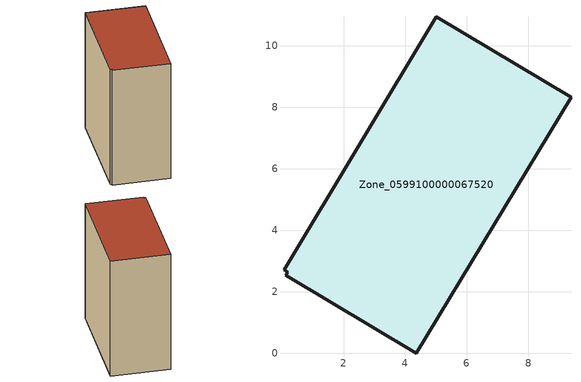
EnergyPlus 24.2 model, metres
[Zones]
Zone_0599100000067520
 floor ground (C_G): 0.19,2.64 0.06,2.72 5.01,10.95 9.39,8.32 4.37,0 0.12,2.54 z0
 wall outside (C_F): 4.37,0 9.39,8.32 5.01,10.95 0.06,2.72 0.19,2.64 0.12,2.54 4.37,0 z0:10.97
 roof outside (C_R): 0.19,2.64 0.12,2.54 4.37,0 9.39,8.32 5.01,10.95 0.06,2.72 z10.97
[BUILDING]
Pand.0599100000067520: North Axis=0; Terrain=City; Loads Convergence Tolerance Value=0.04; Temperature Convergence Tolerance Value=0.4; Solar Distribution=FullExterior; Maximum Number of Warmup Days=25; Minimum Number of Warmup Days=1
[Site:Location]
Rotterdam.The.Hague.AP_ZH_NLD Design_Conditions: Latitude=51.96; Longitude=4.45; Time Zone=1; Elevation=-4.5
[SITE:GROUNDTEMPERATURE:BUILDINGSURFACE]
18, 18, 18, 18, 18, 18, 18, 18, 18, 18, 18, 18
[MATERIAL] Thermal Absorptance=0.9; Solar Absorptance=0.7; Visible Absorptance=0.7
Name | Roughness | Thickness | Conductivity | Density | Specific Heat
G.TI.1975-1991 | MediumSmooth | 0.15 | 0.288461 | 540 | 1210
F.TI.1975-1991 | Rough | 0.3 | 0.230769 | 1920 | 840
R.TI.1975-1991 | MediumRough | 0.2 | 0.153846 | 1500 | 1000
[CONSTRUCTION]
C_G: G.TI.1975-1991
C_F: F.TI.1975-1991
C_R: R.TI.1975-1991
[ZONE]
Zone_0599100000067520: Type=1; Multiplier=1; Ceiling Height=Autocalculate; Volume=Autocalculate; Floor Area=autocalculate; Part of Total Floor Area=Yes
[ZONEINFILTRATION:DESIGNFLOWRATE]
Infil_Zone_0599100000067520: Zone or ZoneList or Space or SpaceList=Zone_0599100000067520; Schedule=AlwaysOn; Design Flow Rate Calculation Method=Flow/Area; Flow Rate per Floor Area=0.003; Constant Term Coefficient=1; Temperature Term Coefficient=0; Velocity Term Coefficient=0; Velocity Squared Term Coefficient=0
[HVACTEMPLATE:ZONE:IDEALLOADSAIRSYSTEM]
Zone_0599100000067520: Maximum Heating Supply Air Temperature=50; Minimum Cooling Supply Air Temperature=13; Maximum Heating Supply Air Humidity Ratio=0.0156; Minimum Cooling Supply Air Humidity Ratio=0.0077; Heating Limit=NoLimit; Cooling Limit=NoLimit; Dehumidification Control Type=ConstantSensibleHeatRatio; Cooling Sensible Heat Ratio=0.7; Dehumidification Setpoint=60; Humidification Control Type=None; Humidification Setpoint=30; Outdoor Air Method=None; Outdoor Air Flow Rate per Person=0.00944; Outdoor Air Flow Rate per Zone Floor Area=0; Outdoor Air Flow Rate per Zone=0; Demand Controlled Ventilation Type=None; Outdoor Air Economizer Type=NoEconomizer; Heat Recovery Type=None; Sensible Heat Recovery Effectiveness=0.7; Latent Heat Recovery Effectiveness=0.65
[ZONECONTROL:THERMOSTAT]
ThermostatControl_Zone_0599100000067520: Zone or ZoneList=Zone_0599100000067520; Control Type Schedule=DualSetpointControlType; Control 1=Thermostat_Zone_0599100000067520; Temperature Difference Between Cutout And Setpoint=0
[THERMOSTATSETPOINT:DUALSETPOINT]
Thermostat_Zone_0599100000067520: Heating Setpoint Temperature Schedule=HeatingSetpoint_Zone_0599100000067520; Cooling Setpoint Temperature Schedule=CoolingSetpoint_Zone_0599100000067520
[SCHEDULE:COMPACT]
HeatingSetpoint_Zone_0599100000067520: Through: 12/31, For: AllDays, Until: 24:00, 21
CoolingSetpoint_Zone_0599100000067520: Through: 12/31, For: AllDays, Until: 24:00, 24
DualSetpointControlType: Through: 12/31, For: AllDays, Until: 24:00, 4
AlwaysOn: Through: 12/31, For: AllDays, Until: 24:00, 1
